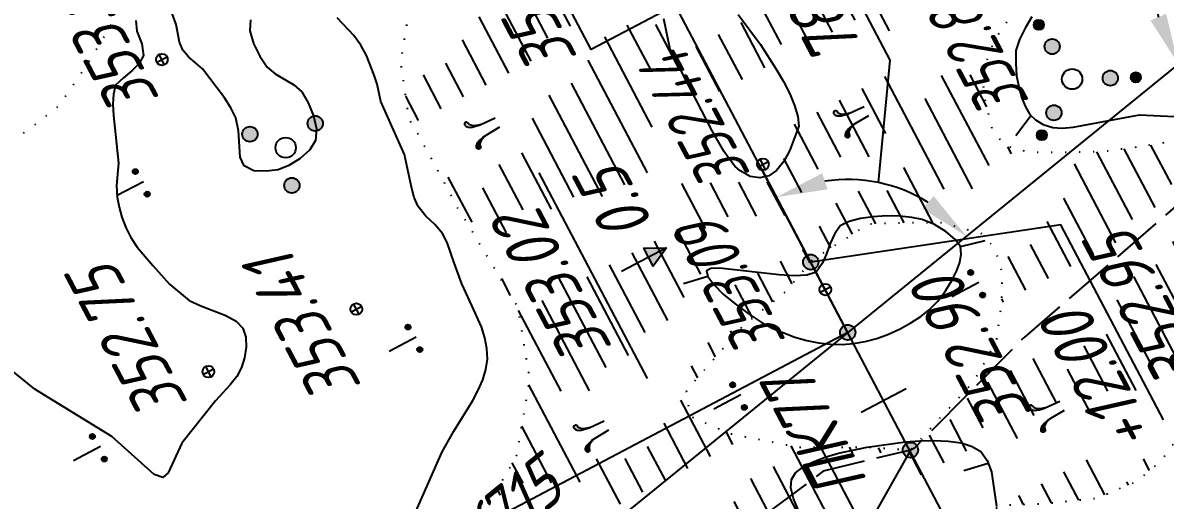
# Model space of a CAD drawing. Extents: x 1519150 to 1520806, y 2185741 to 2187019.
# Drawn here: x 1519296.1 to 1519385.9, y 2186728.5 to 2186765.9 of the extents above; entities that cross this region are included whole.
import ezdxf
from ezdxf.enums import TextEntityAlignment as Align

# ---------------------------------------------------------------- set-up
doc = ezdxf.new("R2010")
doc.units = 0
doc.linetypes.add('ИИDash_40_10', pattern=[5, 4, -1])
doc.linetypes.add('ИИDot', pattern=[1, 0, -1])
for name, color, linetype, lineweight in [('ИИ_БОЛОТО_025', 3, 'Continuous', 25), ('ИИ_ГИДРОГРАФИЯ_025', 3, 'Continuous', 25), ('ИИ_КОНТУР_025', 7, 'ИИDot', 25), ('ИИ_ОТМЕТКА_025', 7, 'Continuous', 25), ('ИИ_ПИКЕТАЖ_025', 7, 'Continuous', 25), ('ИИ_РАЗМЕР_025', 7, 'Continuous', 25), ('ИИ_РЕЛЬЕФ_025', 34, 'Continuous', 25), ('ИИ_ТРАССА_АД_025', 1, 'Continuous', 25), ('ИИ_ТРАССА_ТРУБ_025', 7, 'Continuous', 25), ('ИИ_УГОДЬЯ_025', 7, 'Continuous', 25)]:
    doc.layers.add(name, color=color, linetype=linetype, lineweight=lineweight)
doc.styles.add('VNIPISIMPLEXCUR', font='simplex.shx', dxfattribs={"width": 0.8, "oblique": 15})
doc.dimstyles.new('ИИ-2000-м-dm$2', dxfattribs={"dimscale": 2, "dimtxt": 2.5, "dimasz": 2.5, "dimexe": 1.25, "dimexo": 0, "dimgap": 1, "dimtad": 2, "dimtoh": 1, "dimzin": 1, "dimdsep": 46, "dimtxsty": 'VNIPISIMPLEXCUR', "dimcen": 2.5, "dimaunit": 1, "dimazin": 0, "dimtfac": 1, "dimtmove": 1, "dimatfit": 2, "dimfxl": 1, "dimarcsym": 0})

# ---------------------------------------------------------------- blocks, each defined once
blk = doc.blocks.new('ИИ05407')
at = {"linetype": 'Continuous', "lineweight": 25}
h = blk.add_hatch(color=0, dxfattribs=at)
edge = h.paths.add_edge_path()
edge.add_arc((-0.5, 0.1), 0.1, 0, 360)
h = blk.add_hatch(color=0, dxfattribs=at)
edge = h.paths.add_edge_path()
edge.add_arc((0.5, 0.1), 0.1, 0, 360)
at = {"color": 0, "linetype": 'Continuous', "lineweight": 25}
blk.add_lwpolyline([(0, 0), (0, 1.2)], dxfattribs=at)
for centre in [(-0.5, 0.1), (0.5, 0.1)]:
    blk.add_circle(centre, 0.1, dxfattribs=at)
blk = doc.blocks.new('ИИ05403')
at = {"linetype": 'Continuous', "lineweight": 25}
for points in [[(-0.372, 1.104), (-0.431, 1.161), (-0.48, 1.184), (-0.522, 1.188), (-0.557, 1.174), (-0.584, 1.138), (-0.586, 1.087), (-0.571, 1.061), (-0.533, 1.036), (-0.476, 1.021), (-0.421, 1.002), (-0.364, 0.955), (-0.323, 0.896), (-0.283, 0.809), (-0.251, 0.709), (-0.232, 0.626), (-0.236, 0.688), (-0.255, 0.786), (-0.277, 0.879), (-0.302, 0.97), (-0.328, 1.042)], [(0.421, 1.002), (0.476, 1.021), (0.533, 1.036), (0.571, 1.061), (0.586, 1.087), (0.584, 1.138), (0.557, 1.174), (0.522, 1.188), (0.48, 1.184), (0.431, 1.161), (0.372, 1.104), (0.328, 1.042), (0.302, 0.97), (0.277, 0.879), (0.255, 0.786), (0.236, 0.688), (0.232, 0.626), (0.251, 0.709), (0.283, 0.809), (0.323, 0.896), (0.364, 0.955)]]:
    blk.add_hatch(color=0, dxfattribs=at).paths.add_polyline_path(points)
at = {"color": 0, "linetype": 'Continuous', "lineweight": 25}
for points in [[(-0.232, 0.626), (-0.251, 0.709), (-0.283, 0.809), (-0.323, 0.896), (-0.364, 0.955), (-0.421, 1.002), (-0.476, 1.021), (-0.533, 1.036), (-0.571, 1.061), (-0.586, 1.087), (-0.584, 1.138), (-0.557, 1.174), (-0.522, 1.188), (-0.48, 1.184), (-0.431, 1.161), (-0.372, 1.104), (-0.328, 1.042), (-0.302, 0.97), (-0.277, 0.879), (-0.255, 0.786), (-0.236, 0.688), (-0.232, 0.626), (-0.2, 0)], [(0.232, 0.626), (0.251, 0.709), (0.283, 0.809), (0.323, 0.896), (0.364, 0.955), (0.421, 1.002), (0.476, 1.021), (0.533, 1.036), (0.571, 1.061), (0.586, 1.087), (0.584, 1.138), (0.557, 1.174), (0.522, 1.188), (0.48, 1.184), (0.431, 1.161), (0.372, 1.104), (0.328, 1.042), (0.302, 0.97), (0.277, 0.879), (0.255, 0.786), (0.236, 0.688), (0.232, 0.626), (0.2, 0)]]:
    blk.add_lwpolyline(points, dxfattribs=at)
blk = doc.blocks.new('ИИ053952')
at = {"linetype": 'Continuous', "lineweight": 25}
h = blk.add_hatch(color=0, dxfattribs=at)
edge = h.paths.add_edge_path()
edge.add_arc((-1.309, 2.13), 0.2, 0, 360)
h = blk.add_hatch(color=0, dxfattribs=at)
edge = h.paths.add_edge_path()
edge.add_arc((-0.785, 1.278), 0.3, 0, 360)
h = blk.add_hatch(color=0, dxfattribs=at)
edge = h.paths.add_edge_path()
edge.add_arc((1.499, 0.041), 0.3, 0, 360)
h = blk.add_hatch(color=0, dxfattribs=at)
edge = h.paths.add_edge_path()
edge.add_arc((2.499, 0.068), 0.2, 0, 360)
h = blk.add_hatch(color=0, dxfattribs=at)
edge = h.paths.add_edge_path()
edge.add_arc((-0.714, -1.319), 0.3, 0, 360)
h = blk.add_hatch(color=0, dxfattribs=at)
edge = h.paths.add_edge_path()
edge.add_arc((-1.19, -2.198), 0.2, 0, 360)
at = {"color": 0, "linetype": 'Continuous', "lineweight": 25}
for centre, radius in [((-1.309, 2.13), 0.2), ((-0.785, 1.278), 0.3), ((0, 0), 0.4), ((1.499, 0.041), 0.3), ((2.499, 0.068), 0.2), ((-0.714, -1.319), 0.3), ((-1.19, -2.198), 0.2)]:
    blk.add_circle(centre, radius, dxfattribs=at)
blk = doc.blocks.new('ИИ053951')
at = {"linetype": 'Continuous', "lineweight": 25}
h = blk.add_hatch(color=0, dxfattribs=at)
edge = h.paths.add_edge_path()
edge.add_arc((1.16, 0.95), 0.3, 0, 360)
h = blk.add_hatch(color=0, dxfattribs=at)
edge = h.paths.add_edge_path()
edge.add_arc((-1.403, 0.53), 0.3, 0, 360)
h = blk.add_hatch(color=0, dxfattribs=at)
edge = h.paths.add_edge_path()
edge.add_arc((0.243, -1.48), 0.3, 0, 360)
at = {"color": 0, "linetype": 'Continuous', "lineweight": 25}
for centre, radius in [((1.16, 0.95), 0.3), ((-1.403, 0.53), 0.3), ((0, 0), 0.4), ((0.243, -1.48), 0.3)]:
    blk.add_circle(centre, radius, dxfattribs=at)
blk = doc.blocks.new('ИИ053296')
at = {"color": 0, "linetype": 'Continuous', "lineweight": 25}
blk.add_lwpolyline([(0, 0), (1, 0)], dxfattribs=at)
blk = doc.blocks.new('PICKET')
at = {"color": 0, "linetype": 'Continuous', "lineweight": 25}
for p, q in [((-0.23, 0), (0.23, 0)), ((0, 0.23), (0, -0.23))]:
    blk.add_line(p, q, dxfattribs=at)
blk.add_circle((0, 0), 0.23, dxfattribs=at)
at = {"color": 0, "linetype": 'Continuous', "style": 'VNIPISIMPLEXCUR', "oblique": 15, "width": 0.8}
blk.add_attdef('OTMETKA', (1.25, 0.3), '', height=2, dxfattribs=at)
at = {"color": 8, "linetype": 'Continuous', "style": 'VNIPISIMPLEXCUR', "oblique": 15, "width": 0.8, "flags": 1}
blk.add_attdef('NOMER', (1.25, -2.7), '', height=2, dxfattribs=at)
blk = doc.blocks.new('ИИ05466')
at = {"linetype": 'Continuous', "lineweight": 25}
blk.add_hatch(color=0, dxfattribs=at).paths.add_polyline_path([(0, 0), (-0.4, 0.8), (0.4, 0.8)])
at = {"color": 0, "linetype": 'Continuous', "lineweight": 25}
for points in [[(0, 0), (0, 2)], [(0, 0), (-0.4, 0.8), (0.4, 0.8), (0, 0)]]:
    blk.add_lwpolyline(points, dxfattribs=at)
at = {"color": 0, "linetype": 'Continuous', "style": 'VNIPISIMPLEXCUR', "oblique": 15, "width": 0.8}
blk.add_attdef('DEPTH', (1, 0), '', height=2, dxfattribs=at)
blk = doc.blocks.new('ИИ15001')
at = {"color": 0, "linetype": 'Continuous', "lineweight": 25}
blk.add_lwpolyline([(0, 1), (0, -1)], dxfattribs=at)
at = {"color": 0, "linetype": 'Continuous', "lineweight": 25, "style": 'VNIPISIMPLEXCUR', "oblique": 15, "width": 0.8}
blk.add_attdef('STATIONING', text='', height=2, dxfattribs=at).set_placement((0, 2), align=Align.CENTER)
at = {"color": 7, "linetype": 'Continuous', "lineweight": 25, "style": 'VNIPISIMPLEXCUR', "oblique": 15, "width": 0.8}
blk.add_attdef('HEIGHT', text='', height=2, dxfattribs=at).set_placement((0, -2), align=Align.TOP_CENTER)
blk = doc.blocks.new('ИИ15002')
at = {"linetype": 'Continuous', "lineweight": 25}
h = blk.add_hatch(color=0, dxfattribs=at)
edge = h.paths.add_edge_path()
edge.add_arc((0, 0), 0.3, 0, 360)
at = {"color": 0, "linetype": 'Continuous', "lineweight": 25}
blk.add_circle((0, 0), 0.3, dxfattribs=at)
at = {"color": 0, "linetype": 'Continuous', "style": 'VNIPISIMPLEXCUR', "oblique": 15, "width": 0.8}
blk.add_attdef('STATIONING', (1, 1.3), '', height=2, rotation=90, dxfattribs=at)
at = {"color": 7, "linetype": 'Continuous', "style": 'VNIPISIMPLEXCUR', "oblique": 15, "width": 0.8}
blk.add_attdef('HEIGHT', text='', height=2, dxfattribs=at).set_placement((0, -1.3), align=Align.TOP_CENTER)
blk = doc.blocks.new('ИИ150022')
at = {"linetype": 'Continuous', "lineweight": 25}
h = blk.add_hatch(color=0, dxfattribs=at)
edge = h.paths.add_edge_path()
edge.add_arc((0, 0), 0.3, 0, 360)
at = {"color": 0, "linetype": 'Continuous', "lineweight": 25}
blk.add_circle((0, 0), 0.3, dxfattribs=at)
at = {"color": 0, "linetype": 'Continuous', "style": 'VNIPISIMPLEXCUR', "oblique": 15, "width": 0.8}
for tag, p in [('STATIONING1', (1, 4.7)), ('STATIONING2', (1, 1.3))]:
    blk.add_attdef(tag, p, '', height=2, dxfattribs=at)
at = {"color": 7, "linetype": 'Continuous', "style": 'VNIPISIMPLEXCUR', "oblique": 15, "width": 0.8}
blk.add_attdef('HEIGHT', text='', height=2, dxfattribs=at).set_placement((0, -1.3), align=Align.TOP_CENTER)
blk = doc.blocks.new('*D65')
at = {"layer": 'Defpoints', "color": 0, "transparency": 16777216}
for p in [(1519482.409, 2186840.189), (1519365.937, 2186752.536), (1519273.871, 2186671.021), (1519643.409, 2186205.468), (1519806.553, 2185895.816)]:
    blk.add_point(p, dxfattribs=at)
at = {"layer": 'ИИ_РАЗМЕР_025', "color": 0, "lineweight": -2, "transparency": 16777216}
for p, q in [((1519364.263, 2186762.999), (1519357.118, 2186776.562)), ((1519363.331, 2186753.39), (1519364.263, 2186762.999)), ((1519360.922, 2186741.638), (1519354.165, 2186754.463))]:
    blk.add_line(p, q, dxfattribs=at)
blk.add_arc((1519360.922, 2186741.638), 11.997, 58.24287, 98.5895, dxfattribs=at)
at = {"layer": 'ИИ_РАЗМЕР_025', "color": 0, "transparency": 16777216}
for points in [[(1519359.339, 2186752.867), (1519358.923, 2186754.133), (1519355.33, 2186752.251)], [(1519367.677, 2186752.339), (1519366.796, 2186751.338), (1519370.239, 2186749.196)]]:
    blk.add_solid(points, dxfattribs=at)
at = {"layer": 'ИИ_РАЗМЕР_025', "color": 0, "transparency": 16777216, "insert": (1519357.466, 2186768.647), "char_height": 4, "attachment_point": 5, "rotation": 117.7798, "style": 'VNIPISIMPLEXCUR'}
blk.add_mtext("78°44'", dxfattribs=at)
blk = doc.blocks.new('*D66')
at = {"layer": 'Defpoints', "color": 0, "transparency": 16777216}
for p in [(1519297.92, 2186946.834), (1519482.409, 2186840.189), (1519385.295, 2186766.597), (1519273.871, 2186671.021), (1519823.89, 2185948.39)]:
    blk.add_point(p, dxfattribs=at)
at = {"layer": 'ИИ_РАЗМЕР_025', "color": 0, "lineweight": -2, "transparency": 16777216}
blk.add_arc((1519392.515, 2186767.266), 7.251, 149.80383, 187.02534, dxfattribs=at)
at = {"layer": 'ИИ_РАЗМЕР_025', "color": 0, "transparency": 16777216}
for points in [[(1519385.787, 2186771.394), (1519386.709, 2186770.431), (1519389.135, 2186773.681)], [(1519385.932, 2186766.64), (1519384.705, 2186766.118), (1519386.884, 2186762.698)]]:
    blk.add_solid(points, dxfattribs=at)
at = {"layer": 'ИИ_РАЗМЕР_025', "color": 0, "transparency": 16777216, "insert": (1519377.317, 2186774.536), "char_height": 4, "attachment_point": 5, "rotation": 117.7798, "style": 'VNIPISIMPLEXCUR'}
blk.add_mtext("101°16'", dxfattribs=at)
blk = doc.blocks.new('*D67')
at = {"layer": 'Defpoints', "color": 0, "transparency": 16777216}
for p in [(1519335.639, 2186966.703), (1520064.45, 2186007.56), (1519860.194, 2185951.717), (1519823.89, 2185948.39), (1519888.366, 2185917.443)]:
    blk.add_point(p, dxfattribs=at)
at = {"layer": 'ИИ_РАЗМЕР_025', "color": 0, "lineweight": -2, "transparency": 16777216}
for p, q in [((1519862.615, 2185950.153), (1519866.306, 2185943.155)), ((1519866.306, 2185943.155), (1519874.982, 2185926.685))]:
    blk.add_line(p, q, dxfattribs=at)
blk.add_arc((1519866.538, 2185958.88), 9.568, 217.9509, 273.64696, dxfattribs=at)
at = {"layer": 'ИИ_РАЗМЕР_025', "color": 0, "transparency": 16777216}
for points in [[(1519858.393, 2185952.705), (1519859.593, 2185953.287), (1519857.247, 2185956.595)], [(1519866.966, 2185949.974), (1519867.327, 2185948.69), (1519870.997, 2185950.415)]]:
    blk.add_solid(points, dxfattribs=at)
at = {"layer": 'ИИ_РАЗМЕР_025', "color": 0, "transparency": 16777216, "insert": (1519867.234, 2185931.993), "char_height": 4, "attachment_point": 5, "rotation": 117.7798, "style": 'VNIPISIMPLEXCUR'}
blk.add_mtext("103°58'", dxfattribs=at)
blk = doc.blocks.new('*D68')
at = {"layer": 'Defpoints', "color": 0, "transparency": 16777216}
for p in [(1519313.519, 2186955.051), (1520064.45, 2186007.56), (1519855.578, 2185949.86), (1519823.89, 2185948.39), (1519857.396, 2185922.593)]:
    blk.add_point(p, dxfattribs=at)
at = {"layer": 'ИИ_РАЗМЕР_025', "color": 0, "lineweight": -2, "transparency": 16777216}
for p, q in [((1519854.606, 2185946.846), (1519859.085, 2185938.334)), ((1519859.085, 2185938.334), (1519865.276, 2185926.582))]:
    blk.add_line(p, q, dxfattribs=at)
blk.add_arc((1519841.522, 2185952.727), 14.345, 313.80799, 357.78992, dxfattribs=at)
at = {"layer": 'ИИ_РАЗМЕР_025', "color": 0, "transparency": 16777216}
for points in [[(1519855.193, 2185952.106), (1519856.52, 2185952.241), (1519855.452, 2185956.153)], [(1519851.842, 2185941.834), (1519851.063, 2185942.915), (1519848.208, 2185940.035)]]:
    blk.add_solid(points, dxfattribs=at)
at = {"layer": 'ИИ_РАЗМЕР_025', "color": 0, "transparency": 16777216, "insert": (1519858.77, 2185929.531), "char_height": 4, "attachment_point": 5, "rotation": 117.7798, "style": 'VNIPISIMPLEXCUR'}
blk.add_mtext("76°2'", dxfattribs=at)

msp = doc.modelspace()

# ---------------------------------------------------------------- hatches: boundary and pattern name
at = {"layer": 'ИИ_БОЛОТО_025'}
h = msp.add_hatch(dxfattribs=at)
h.set_pattern_fill('ИИ_БОЛОТО', color=256, scale=2, style=0, pattern_type=2)
h.set_pattern_definition([(117.7798, (1533330.692, 2181764.337), (-30.08134, -15.84654), [10, -3, 4, -5, 4, -8]), (117.7798, (1533328.457, 2181764.29), (-30.08134, -15.84654), [8, -3, 5, -4, 5, -9]), (117.7798, (1533326.22, 2181764.243), (-30.08134, -15.84654), [8, -3, 4, -6, 4, -9]), (117.7798, (1533324.452, 2181763.31), (-30.08134, -15.84654), [8, -3, 4, -5, 4, -10]), (117.7798, (1533323.15, 2181761.493), (-30.08134, -15.84654), [8, -3, 3, -7, 4, -9]), (117.7798, (1533321.845, 2181759.677), (-30.08134, -15.84654), [8, -3, 3, -8, 4, -8]), (117.7798, (1533320.075, 2181758.744), (-30.08134, -15.84654), [8, -4, 3, -10, 4, -5]), (117.7798, (1533318.306, 2181757.812), (-30.08134, -15.84654), [8, -5, 3, -10, 4, -4]), (117.7798, (1533317.003, 2181755.995), (-30.08134, -15.84654), [9, -5, 4, -5, 8, -3]), (117.7798, (1533315.7, 2181754.18), (-30.08134, -15.84654), [7, -5, 4, -5, 10, -3]), (117.7798, (1533313.93, 2181753.246), (-30.08134, -15.84654), [7, -4, 5, -5, 9, -4]), (117.7798, (1533312.626, 2181751.43), (-30.08134, -15.84654), [7, -4, 6, -5, 9, -3]), (117.7798, (1533310.857, 2181750.497), (-30.08134, -15.84654), [5, -6, 6, -6, 7, -4]), (117.7798, (1533309.087, 2181749.565), (-30.08134, -15.84654), [4, -6, 7, -6, 5, -6]), (117.7798, (1533307.318, 2181748.633), (-30.08134, -15.84654), [3, -7, 8, -6, 4, -6]), (117.7798, (1533305.55, 2181747.7), (-30.08134, -15.84654), [3, -6, 8, -6, 4, -7]), (117.7798, (1533303.78, 2181746.77), (-30.08134, -15.84654), [4, -6, 10, -5, 4, -5])])
h.paths.add_polyline_path([(1519284.567, 2186672.008), (1519289.666, 2186672.728), (1519291.94, 2186674.475), (1519294.388, 2186677.533), (1519297.012, 2186681.29), (1519304.007, 2186690.901), (1519309.691, 2186696.58), (1519317.298, 2186700.424), (1519331.32, 2186705.192), (1519338.578, 2186707.638), (1519346.535, 2186710.609), (1519352.744, 2186713.23), (1519356.241, 2186714.89), (1519359.827, 2186716.987), (1519365.773, 2186723.802), (1519369.121, 2186726.712), (1519373.581, 2186728.11), (1519376.204, 2186728.197), (1519380.489, 2186728.634), (1519383.636, 2186729.944), (1519385.473, 2186731.517), (1519387.659, 2186734.4), (1519388.446, 2186740.079), (1519389.32, 2186742.7), (1519391.244, 2186745.671), (1519392.468, 2186747.768), (1519395.542, 2186751.912), (1519395.717, 2186753.747), (1519395.717, 2186755.407), (1519395.017, 2186756.63), (1519393.968, 2186757.591), (1519391.869, 2186757.591), (1519389.333, 2186757.154), (1519384.961, 2186756.368), (1519381.201, 2186755.843), (1519378.316, 2186755.756), (1519375.168, 2186755.756), (1519373.244, 2186756.28), (1519372.282, 2186757.591), (1519371.583, 2186760.474), (1519371.67, 2186762.484), (1519372.457, 2186764.58), (1519376.567, 2186770.651), (1519377.266, 2186773.01), (1519377.791, 2186775.368), (1519377.966, 2186776.854), (1519377.004, 2186778.252), (1519375.605, 2186779.737), (1519373.594, 2186780.174), (1519370.319, 2186780.911), (1519363.336, 2186776.946), (1519359.29, 2186774.33), (1519355.322, 2186773.537), (1519352.227, 2186773.617), (1519349.688, 2186775.837), (1519340.047, 2186796.057), (1519333.752, 2186797.121), (1519331.441, 2186797.606), (1519329.549, 2186797.546), (1519328.527, 2186797.334), (1519327.001, 2186778.454), (1519326.5, 2186767.009), (1519325.818, 2186762.841), (1519326.469, 2186758.409), (1519328.007, 2186755.69), (1519330.313, 2186751.397), (1519335.036, 2186743.559), (1519335.96, 2186737.971), (1519334.948, 2186732.071), (1519330.13, 2186723.353), (1519322.323, 2186715.593), (1519311.301, 2186712.114), (1519306.358, 2186709.756), (1519302.65, 2186707.062), (1519301.527, 2186704.143), (1519298.718, 2186697.633), (1519294.561, 2186692.581), (1519290.516, 2186689.326), (1519284.337, 2186687.417), (1519279.955, 2186686.744), (1519277.391, 2186685.627)])
h.paths.add_polyline_path([(1519371.137, 2186737.715), (1519369.571, 2186735.271), (1519365.853, 2186732.412), (1519362.721, 2186732.631), (1519357.045, 2186732.631), (1519351.663, 2186733.706), (1519348.532, 2186735.075), (1519348.238, 2186737.03), (1519350, 2186739.084), (1519352.74, 2186742.212), (1519356.067, 2186744.852), (1519358.22, 2186747.394), (1519362.525, 2186750.132), (1519365.167, 2186750.23), (1519368.299, 2186750.23), (1519371.528, 2186749.35), (1519372.507, 2186748.176), (1519373.094, 2186746.221), (1519372.996, 2186743.777), (1519372.604, 2186740.941)], flags=16)

# ---------------------------------------------------------------- linework, layer by layer
at = {"layer": 'ИИ_ГИДРОГРАФИЯ_025', "linetype": 'ИИDash_40_10', "elevation": 353.56, "flags": 128}
msp.add_lwpolyline([(1519393.87, 2186754.818), (1519387.476, 2186752.22), (1519374.813, 2186741.279), (1519366.161, 2186732.564), (1519365.853, 2186732.412), (1519359.007, 2186730.746), (1519349.963, 2186724.029), (1519341.426, 2186720.714), (1519324.314, 2186712.015), (1519304.287, 2186704.29), (1519293.415, 2186689.016), (1519284.064, 2186681.188), (1519279.378, 2186682.396)], dxfattribs=at)
at = {"layer": 'ИИ_КОНТУР_025', "flags": 128}
for points in [[(1519328.527, 2186797.334), (1519327.666, 2186787.429), (1519326.639, 2186787.25), (1519321.72, 2186785.268), (1519314.547, 2186781.196), (1519311.135, 2186778.104), (1519306.559, 2186772.775), (1519304.365, 2186767.893), (1519301.173, 2186762.611), (1519298.979, 2186759.423), (1519296.785, 2186757.729), (1519294.092, 2186755.736), (1519291.499, 2186754.44), (1519288.607, 2186753.643), (1519285.216, 2186754.54), (1519284.717, 2186755.636), (1519285.316, 2186758.426), (1519287.61, 2186762.512), (1519294.092, 2186777.259), (1519295.488, 2186779.452), (1519298.281, 2186782.242), (1519300.874, 2186783.736), (1519302.869, 2186785.032), (1519305.96, 2186787.523), (1519306.758, 2186789.317), (1519310.575, 2186794.22)], [(1519277.391, 2186685.627), (1519279.955, 2186686.744), (1519284.337, 2186687.417), (1519290.516, 2186689.326), (1519294.561, 2186692.581), (1519298.718, 2186697.633), (1519301.527, 2186704.143), (1519302.65, 2186707.062), (1519306.358, 2186709.756), (1519311.301, 2186712.114), (1519322.323, 2186715.593), (1519330.13, 2186723.353), (1519334.948, 2186732.071), (1519335.96, 2186737.971), (1519335.036, 2186743.559), (1519330.313, 2186751.397), (1519328.007, 2186755.69), (1519326.469, 2186758.409), (1519325.818, 2186762.841), (1519326.5, 2186767.009), (1519327.001, 2186778.454), (1519327.666, 2186787.429)], [(1519284.567, 2186672.008), (1519289.666, 2186672.728), (1519291.94, 2186674.475), (1519294.388, 2186677.533), (1519297.012, 2186681.29), (1519304.007, 2186690.901), (1519309.691, 2186696.58), (1519317.298, 2186700.424), (1519331.32, 2186705.192), (1519338.578, 2186707.638), (1519346.535, 2186710.609), (1519352.744, 2186713.23), (1519356.241, 2186714.89), (1519359.827, 2186716.987), (1519365.773, 2186723.802), (1519369.121, 2186726.712), (1519373.581, 2186728.11), (1519376.204, 2186728.197), (1519380.489, 2186728.634), (1519383.636, 2186729.944), (1519385.473, 2186731.517), (1519387.659, 2186734.4), (1519388.446, 2186740.079), (1519389.32, 2186742.7), (1519391.244, 2186745.671), (1519392.468, 2186747.768), (1519395.542, 2186751.912), (1519395.717, 2186753.747), (1519395.717, 2186755.407), (1519395.017, 2186756.63), (1519393.968, 2186757.591), (1519391.869, 2186757.591), (1519389.333, 2186757.154), (1519384.961, 2186756.368), (1519381.201, 2186755.843), (1519378.316, 2186755.756), (1519375.168, 2186755.756), (1519373.244, 2186756.28), (1519372.282, 2186757.591), (1519371.583, 2186760.474), (1519371.67, 2186762.484), (1519372.457, 2186764.58), (1519376.567, 2186770.651), (1519377.266, 2186773.01), (1519377.791, 2186775.368), (1519377.966, 2186776.854), (1519377.004, 2186778.252), (1519375.605, 2186779.737), (1519373.594, 2186780.174), (1519370.319, 2186780.911)]]:
    msp.add_lwpolyline(points, dxfattribs=at)
msp.add_lwpolyline([(1519368.299, 2186750.23), (1519365.167, 2186750.23), (1519362.525, 2186750.132), (1519358.22, 2186747.394), (1519356.067, 2186744.852), (1519352.74, 2186742.212), (1519350, 2186739.084), (1519348.238, 2186737.03), (1519348.532, 2186735.075), (1519351.663, 2186733.706), (1519357.045, 2186732.631), (1519362.721, 2186732.631), (1519365.853, 2186732.412), (1519368.196, 2186734.948), (1519370.745, 2186737.687), (1519372.604, 2186740.941), (1519372.996, 2186743.777), (1519373.094, 2186746.221), (1519372.507, 2186748.176), (1519371.528, 2186749.35)], close=True, dxfattribs=at)
at = {"layer": 'ИИ_ОТМЕТКА_025', "elevation": 352.44}
msp.add_lwpolyline([(1519347.444, 2186767.342), (1519340.78, 2186763.831), (1519332.455, 2186779.635)], dxfattribs=at)
at = {"layer": 'ИИ_ПИКЕТАЖ_025'}
msp.add_lwpolyline([(1519336.661, 2186754.163), (1519345.165, 2186738.021)], dxfattribs=at)
at = {"layer": 'ИИ_ПИКЕТАЖ_025', "color": 4}
msp.add_lwpolyline([(1519385.718, 2186734.787), (1519377.655, 2186750.093), (1519358.02, 2186747.159)], dxfattribs=at)
at = {"layer": 'ИИ_ПИКЕТАЖ_025', "elevation": 353.02}
msp.add_lwpolyline([(1519360.927, 2186741.642), (1519250.765, 2186683.609), (1519291.903, 2186605.517)], dxfattribs=at)
at = {"layer": 'ИИ_ПИКЕТАЖ_025', "color": 4, "elevation": 352.35}
msp.add_lwpolyline([(1519365.853, 2186732.412), (1519358.194, 2186718.833), (1519366.943, 2186702.225)], dxfattribs=at)
at = {"layer": 'ИИ_РЕЛЬЕФ_025'}
for points, elevation in [([(1519314.016, 2186766.156), (1519313.969, 2186765.307), (1519314.264, 2186764.305), (1519314.761, 2186763.302), (1519315.318, 2186762.456), (1519315.958, 2186761.928), (1519317.432, 2186761.063), (1519318.047, 2186760.521), (1519318.552, 2186759.659), (1519318.968, 2186758.635), (1519319.192, 2186757.601), (1519319.123, 2186756.709), (1519318.673, 2186755.967), (1519317.921, 2186755.287), (1519317.039, 2186754.74), (1519316.2, 2186754.397), (1519315.248, 2186754.286), (1519314.282, 2186754.328), (1519313.529, 2186754.699), (1519313.209, 2186755.389), (1519313.085, 2186757.465), (1519312.869, 2186758.478), (1519312.471, 2186759.269), (1519311.962, 2186760.041), (1519310.243, 2186762.328), (1519309.139, 2186763.263), (1519308.699, 2186763.794), (1519308.448, 2186764.425), (1519308.165, 2186765.812), (1519307.66, 2186767.25)], 353), ([(1519305.002, 2186766.112), (1519305.084, 2186765.264), (1519305.493, 2186764.281), (1519305.614, 2186763.359), (1519305.265, 2186762.743), (1519304.692, 2186762.171), (1519304.033, 2186761.613), (1519303.426, 2186761.04), (1519303.261, 2186760.345), (1519303.216, 2186759.541), (1519303.257, 2186758.659), (1519303.641, 2186754.931), (1519303.501, 2186753.158), (1519303.543, 2186752.255), (1519303.694, 2186751.473), (1519303.922, 2186750.673), (1519304.231, 2186749.871), (1519304.627, 2186749.079), (1519305.112, 2186748.341), (1519306.358, 2186746.884), (1519307.664, 2186745.431), (1519309.196, 2186744.135), (1519310.119, 2186743.734), (1519312.081, 2186742.975), (1519312.889, 2186742.529), (1519313.425, 2186741.98), (1519313.651, 2186741.274), (1519313.68, 2186740.474), (1519313.542, 2186739.649), (1519313.311, 2186738.886), (1519312.936, 2186738.188), (1519312.408, 2186737.536), (1519311.26, 2186736.261), (1519308.62, 2186732.961), (1519307.558, 2186730.619), (1519307.121, 2186730.263), (1519306.438, 2186730.503), (1519303.126, 2186733.48), (1519297.832, 2186736.721), (1519297.075, 2186737.184), (1519294.58, 2186739.204)], 353), ([(1519326.423, 2186726.272), (1519329.064, 2186732.27), (1519329.975, 2186733.885), (1519331.471, 2186736.309), (1519331.901, 2186737.117), (1519332.254, 2186737.923), (1519332.505, 2186738.728), (1519332.627, 2186739.532), (1519332.581, 2186740.38), (1519332.429, 2186741.227), (1519332.153, 2186742.072), (1519331.406, 2186743.761), (1519330.616, 2186745.449), (1519330.013, 2186747.09), (1519329.467, 2186748.682), (1519329.108, 2186749.399), (1519328.492, 2186750.12), (1519327.787, 2186750.76), (1519327.185, 2186751.525), (1519326.88, 2186752.236), (1519326.652, 2186753.039), (1519326.099, 2186755.606), (1519324.249, 2186759.75), (1519323.959, 2186761.113), (1519323.74, 2186761.83), (1519323.116, 2186763.379), (1519322.688, 2186764.179), (1519322.139, 2186764.938), (1519320.827, 2186766.318)], 353), ([(1519352.306, 2186766.588), (1519354.062, 2186764.227), (1519355.316, 2186762.306), (1519355.883, 2186761.321), (1519356.371, 2186760.354), (1519356.752, 2186759.433), (1519356.998, 2186758.583), (1519357.079, 2186757.831), (1519356.369, 2186755.948), (1519355.918, 2186755.043), (1519355.32, 2186754.347), (1519354.716, 2186753.924), (1519354.01, 2186753.774), (1519353.263, 2186753.861), (1519352.471, 2186754.307), (1519352.063, 2186754.693), (1519351.638, 2186755.221), (1519351.198, 2186755.871), (1519350.285, 2186757.454), (1519346.99, 2186763.845), (1519346.49, 2186766.256)], 352.5), ([(1519375.393, 2186766.392), (1519374.851, 2186765.515), (1519374.411, 2186764.613), (1519374.136, 2186763.749), (1519374.125, 2186762.773), (1519374.179, 2186761.763), (1519374.38, 2186760.813), (1519374.596, 2186760.027), (1519374.89, 2186759.334), (1519375.216, 2186758.747), (1519375.679, 2186758.317), (1519376.273, 2186757.951), (1519377.039, 2186757.716), (1519377.767, 2186757.675), (1519378.643, 2186757.746), (1519383.831, 2186758.719), (1519387.692, 2186758.52)], 353), ([(1519357.062, 2186727.663), (1519356.664, 2186728.614), (1519356.468, 2186729.444), (1519356.514, 2186730.098), (1519356.834, 2186730.61), (1519357.411, 2186731.07), (1519358.197, 2186731.479), (1519359.143, 2186731.84), (1519360.201, 2186732.154), (1519362.458, 2186732.645), (1519365.474, 2186733.062), (1519366.58, 2186733.143), (1519367.71, 2186733.166), (1519368.81, 2186733.113), (1519369.826, 2186732.964), (1519370.702, 2186732.701), (1519371.384, 2186732.305), (1519371.882, 2186731.582), (1519372.204, 2186730.694), (1519372.614, 2186727.982)], 352.5)]:
    msp.add_lwpolyline(points, dxfattribs=dict(at, elevation=elevation))
at = {"layer": 'ИИ_РЕЛЬЕФ_025', "elevation": 353}
msp.add_lwpolyline([(1519369.783, 2186748.37), (1519369.341, 2186748.945), (1519368.624, 2186749.561), (1519367.736, 2186750.113), (1519366.781, 2186750.494), (1519365.97, 2186750.658), (1519365.014, 2186750.755), (1519363.98, 2186750.777), (1519362.931, 2186750.718), (1519361.932, 2186750.572), (1519361.047, 2186750.332), (1519360.34, 2186749.992), (1519359.88, 2186749.356), (1519359.544, 2186748.604), (1519359.251, 2186747.799), (1519358.907, 2186747.038), (1519358.457, 2186746.376), (1519357.722, 2186746.142), (1519356.718, 2186746.081), (1519355.536, 2186746.145), (1519350.863, 2186746.688), (1519350.166, 2186746.657), (1519349.839, 2186746.463), (1519349.931, 2186746.016), (1519350.398, 2186745.39), (1519351.146, 2186744.654), (1519352.081, 2186743.873), (1519353.106, 2186743.117), (1519354.127, 2186742.451), (1519355.05, 2186741.943), (1519356.781, 2186741.265), (1519357.7, 2186741.016), (1519358.635, 2186740.835), (1519359.571, 2186740.727), (1519360.494, 2186740.7), (1519361.389, 2186740.758), (1519362.289, 2186740.916), (1519363.213, 2186741.174), (1519364.138, 2186741.515), (1519365.037, 2186741.924), (1519365.885, 2186742.385), (1519366.657, 2186742.883), (1519367.328, 2186743.401), (1519368.003, 2186744.091), (1519368.599, 2186744.89), (1519369.098, 2186745.718), (1519369.483, 2186746.494), (1519369.737, 2186747.138), (1519369.822, 2186747.792)], close=True, dxfattribs=at)
at = {"layer": 'ИИ_ТРАССА_АД_025', "flags": 128}
msp.add_lwpolyline([(1519273.871, 2186671.021), (1519482.409, 2186840.189)], dxfattribs=at)
at = {"layer": 'ИИ_ТРАССА_ТРУБ_025', "color": 4}
msp.add_lwpolyline([(1519637.78, 2186216.151), (1519611.25, 2186266.5), (1519472.35, 2186530.16), (1519333.32, 2186794.04), (1519272.21, 2186910.04), (1519270.52, 2186913.248)], dxfattribs=at)

# ---------------------------------------------------------------- block references
at = {"layer": 'ИИ_ОТМЕТКА_025'}
ref = msp.add_blockref('PICKET', (1519347.444, 2186767.342, 352.44), dxfattribs=dict(at, xscale=2, yscale=2, zscale=2, rotation=117.7797222222222))
ref.add_attrib('OTMETKA', '352.44', (1519339.771, 2186763.201, 352.44), dxfattribs={"layer": '0', "color": 0, "linetype": 'Continuous', "height": 4, "rotation": 117.77972, "style": 'VNIPISIMPLEXCUR', "oblique": 15, "width": 0.8})
ref = msp.add_blockref('PICKET', (1519365.56, 2186773.72, 352.8), dxfattribs=dict(at, xscale=2, yscale=2, zscale=2, rotation=117.7797222222222))
ref.add_attrib('OTMETKA', '352.80', (1519375.252, 2186759.739, 352.8), dxfattribs={"layer": '0', "color": 0, "linetype": 'Continuous', "height": 4, "rotation": 117.77972, "style": 'VNIPISIMPLEXCUR', "oblique": 15, "width": 0.7})
ref = msp.add_blockref('PICKET', (1519307.06, 2186763.05, 353.14), dxfattribs=dict(at, xscale=2, yscale=2, zscale=2, rotation=117.7797222222222))
ref.add_attrib('OTMETKA', '353.14', (1519306.95, 2186759.954, 353.14), dxfattribs={"layer": '0', "color": 0, "linetype": 'Continuous', "height": 4, "rotation": 117.77972, "style": 'VNIPISIMPLEXCUR', "oblique": 15, "width": 0.8})
ref = msp.add_blockref('PICKET', (1519354.264, 2186754.832, 352.44), dxfattribs=dict(at, xscale=2, yscale=2, zscale=2, rotation=117.7797222222222))
ref.add_attrib('OTMETKA', '352.44', (1519353.356, 2186754.047, 352.44), dxfattribs={"layer": '0', "color": 0, "linetype": 'Continuous', "height": 4, "rotation": 117.77972, "style": 'VNIPISIMPLEXCUR', "oblique": 15, "width": 0.7})
at = {"layer": 'ИИ_ОТМЕТКА_025', "color": 7, "xscale": 1.999999999999999, "yscale": 1.999999999999999, "zscale": 1.999999999999999, "rotation": 117.7797222222222}
msp.add_blockref('ИИ05466', (1519346.696, 2186748.287), dxfattribs=at).add_auto_attribs({'DEPTH': '0.5'})
at = {"layer": 'ИИ_ОТМЕТКА_025'}
ref = msp.add_blockref('PICKET', (1519359.163, 2186745.002, 353.09), dxfattribs=dict(at, xscale=2, yscale=2, zscale=2, rotation=117.7797222222222))
ref.add_attrib('OTMETKA', '353.09', (1519356.136, 2186740.981, 353.09), dxfattribs={"layer": '0', "color": 0, "linetype": 'Continuous', "height": 4, "rotation": 117.77972, "style": 'VNIPISIMPLEXCUR', "oblique": 15, "width": 0.7})
ref = msp.add_blockref('PICKET', (1519322.33, 2186743.47, 353.41), dxfattribs=dict(at, xscale=2, yscale=2, zscale=2, rotation=117.7797222222222))
ref.add_attrib('OTMETKA', '353.41', (1519322.807, 2186737.401, 353.41), dxfattribs={"layer": '0', "color": 0, "linetype": 'Continuous', "height": 4, "rotation": 117.77972, "style": 'VNIPISIMPLEXCUR', "oblique": 15, "width": 0.8})
ref = msp.add_blockref('PICKET', (1519310.714, 2186738.559, 352.75), dxfattribs=dict(at, xscale=2, yscale=2, zscale=2, rotation=117.7797222222222))
ref.add_attrib('OTMETKA', '352.75', (1519309.186, 2186736.084, 352.75), dxfattribs={"layer": '0', "color": 0, "linetype": 'Continuous', "height": 4, "rotation": 117.77972, "style": 'VNIPISIMPLEXCUR', "oblique": 15, "width": 0.8})
ref = msp.add_blockref('PICKET', (1519296.18, 2186715.81, 352.68), dxfattribs=dict(at, xscale=2, yscale=2, zscale=2, rotation=117.7797222222222))
ref.add_attrib('OTMETKA', '352.68', (1519299.25, 2186718.868, 352.68), dxfattribs={"layer": '0', "color": 0, "linetype": 'Continuous', "height": 4, "rotation": 117.77972, "style": 'VNIPISIMPLEXCUR', "oblique": 15, "width": 0.8})
at = {"layer": 'ИИ_ПИКЕТАЖ_025'}
ref = msp.add_blockref('ИИ150022', (1519360.927, 2186741.642, 353.02), dxfattribs=dict(at, xscale=2, yscale=2, zscale=2, rotation=117.7797961859119))
ref.add_attrib('HEIGHT', '353.02', dxfattribs={"layer": '0', "color": 7, "linetype": 'Continuous', "height": 4, "rotation": 117.7798, "style": 'VNIPISIMPLEXCUR', "oblique": 15, "width": 0.8}).set_placement((1519336.016, 2186744.173), align=Align.TOP_CENTER)
at = {"layer": 'ИИ_ПИКЕТАЖ_025', "color": 4}
ref = msp.add_blockref('ИИ15002', (1519358.02, 2186747.159, 352.95), dxfattribs=dict(at, xscale=1.999999999999999, yscale=1.999999999999999, zscale=1.999999999999999, rotation=117.7797222222222))
ref.add_attrib('STATIONING', '+12.00', (1519385.154, 2186733.412, 352.95), dxfattribs={"layer": '0', "color": 0, "linetype": 'Continuous', "height": 4, "rotation": 117.77985, "style": 'VNIPISIMPLEXCUR', "oblique": 15, "width": 0.8})
ref.add_attrib('HEIGHT', '352.95', dxfattribs={"layer": '0', "color": 7, "linetype": 'Continuous', "height": 4, "rotation": 117.77972, "style": 'VNIPISIMPLEXCUR', "oblique": 15, "width": 0.8}).set_placement((1519382.62, 2186742.448, 352.95), align=Align.TOP_CENTER)
ref = msp.add_blockref('ИИ15001', (1519363.74, 2186736.302, 352.9), dxfattribs=dict(at, xscale=1.999999999999999, yscale=1.999999999999999, zscale=1.999999999999999, rotation=117.7833))
ref.add_attrib('STATIONING', 'ПК77', dxfattribs={"layer": '0', "color": 0, "linetype": 'Continuous', "lineweight": 25, "height": 4, "rotation": 117.7833, "style": 'VNIPISIMPLEXCUR', "oblique": 15, "width": 0.8}).set_placement((1519360.201, 2186734.437), align=Align.CENTER)
ref.add_attrib('HEIGHT', '352.90', dxfattribs={"layer": '0', "color": 7, "linetype": 'Continuous', "lineweight": 25, "height": 4, "rotation": 117.77972, "style": 'VNIPISIMPLEXCUR', "oblique": 15, "width": 0.8}).set_placement((1519368.947, 2186739.03), align=Align.TOP_CENTER)
ref = msp.add_blockref('ИИ15002', (1519365.853, 2186732.412, 352.35), dxfattribs=dict(at, xscale=1.999999999999999, yscale=1.999999999999999, zscale=1.999999999999999, rotation=117.7797222222222))
ref.add_attrib('STATIONING', '+95.50', (1519365.926, 2186702.137, 352.35), dxfattribs={"layer": '0', "color": 0, "linetype": 'Continuous', "height": 4, "rotation": 117.77985, "style": 'VNIPISIMPLEXCUR', "oblique": 15, "width": 0.8})
ref.add_attrib('HEIGHT', '352.35', dxfattribs={"layer": '0', "color": 7, "linetype": 'Continuous', "height": 4, "rotation": 117.77972, "style": 'VNIPISIMPLEXCUR', "oblique": 15, "width": 0.8}).set_placement((1519363.619, 2186710.448, 352.35), align=Align.TOP_CENTER)
at = {"layer": 'ИИ_ПИКЕТАЖ_025', "color": 1}
ref = msp.add_blockref('ИИ15001', (1519336.756, 2186722.034), dxfattribs=dict(at, xscale=1.999999999999999, yscale=1.999999999999999, zscale=1.999999999999999, rotation=39.04939999999997))
ref.add_attrib('STATIONING', 'ПК715', dxfattribs={"layer": '0', "color": 0, "linetype": 'Continuous', "height": 4, "rotation": 39.0494, "style": 'VNIPISIMPLEXCUR', "oblique": 15, "width": 0.8}).set_placement((1519334.236, 2186725.14), align=Align.CENTER)
at = {"layer": 'ИИ_РЕЛЬЕФ_025'}
for p, xscale, yscale, zscale, rotation in [((1519375.323, 2186758.647, 353), 2, 2, 2, 232.9182643659119), ((1519369.783, 2186748.37, 353), 2, 2, 2, 14.05167865223736), ((1519349.931, 2186746.016, 353), 1.999999999999999, 1.999999999999999, 1.999999999999999, 196.4150227077807), ((1519371.961, 2186731.366, 352.5), 1.999999999999999, 1.999999999999999, 1.999999999999999, 196.6903156859119)]:
    msp.add_blockref('ИИ053296', p, dxfattribs=dict(at, xscale=xscale, yscale=yscale, zscale=zscale, rotation=rotation))
at = {"layer": 'ИИ_УГОДЬЯ_025', "xscale": 2, "yscale": 2, "zscale": 2}
for name, p in [('ИИ053952', (1519378.55, 2186761.515)), ('ИИ053951', (1519316.778, 2186756.135))]:
    msp.add_blockref(name, p, dxfattribs=at)
at = {"layer": 'ИИ_УГОДЬЯ_025', "xscale": 2, "yscale": 2, "zscale": 2, "rotation": 117.7797222222222}
for name, p in [('ИИ05403', (1519362.396, 2186759.013)), ('ИИ05403', (1519333.421, 2186758.119)), ('ИИ05407', (1519305.614, 2186753.464)), ('ИИ05407', (1519371.23, 2186745.547)), ('ИИ05407', (1519327.029, 2186741.268)), ('ИИ05407', (1519352.523, 2186736.733)), ('ИИ05403', (1519377.768, 2186735.901)), ('ИИ05403', (1519341.986, 2186734.348)), ('ИИ05407', (1519302.24, 2186732.681))]:
    msp.add_blockref(name, p, dxfattribs=at)

# ---------------------------------------------------------------- dimensions: what is measured, and where the dimension line sits
at = {"layer": 'ИИ_РАЗМЕР_025'}
for base, line1, line2, override, picture, middle in [((1519860.194, 2185951.717), ((1520064.45, 2186007.56), (1519823.89, 2185948.39)), ((1519335.639, 2186966.703), (1519888.366, 2185917.443)), {"dimtxt": 2, "dimasz": 2, "dimzin": 0}, '*D67', (1519867.234, 2185931.993)), ((1519855.578, 2185949.86), ((1520064.45, 2186007.56), (1519823.89, 2185948.39)), ((1519857.396, 2185922.593), (1519313.519, 2186955.051)), {"dimtxt": 2, "dimasz": 2, "dimzin": 0}, '*D68', (1519858.77, 2185929.531)), ((1519385.295, 2186766.597), ((1519823.89, 2185948.39), (1519297.92, 2186946.834)), ((1519273.871, 2186671.021), (1519482.409, 2186840.189)), {"dimtxt": 2, "dimasz": 2, "dimgap": 0.5, "dimtmove": 2}, '*D66', (1519377.317, 2186774.536)), ((1519365.937, 2186752.536), ((1519806.553, 2185895.816), (1519643.409, 2186205.468)), ((1519273.871, 2186671.021), (1519482.409, 2186840.189)), {"dimtxt": 2, "dimasz": 2, "dimgap": 0.5}, '*D65', (1519357.466, 2186768.647))]:
    dim = msp.add_angular_dim_2l(base=base, line1=line1, line2=line2, dimstyle='ИИ-2000-м-dm$2', override=override, dxfattribs=at)
    dim.commit()
    dim.dimension.update_dxf_attribs({"geometry": picture, "text_midpoint": middle, "dimtype": 162})

doc.saveas('drawing.dxf')
